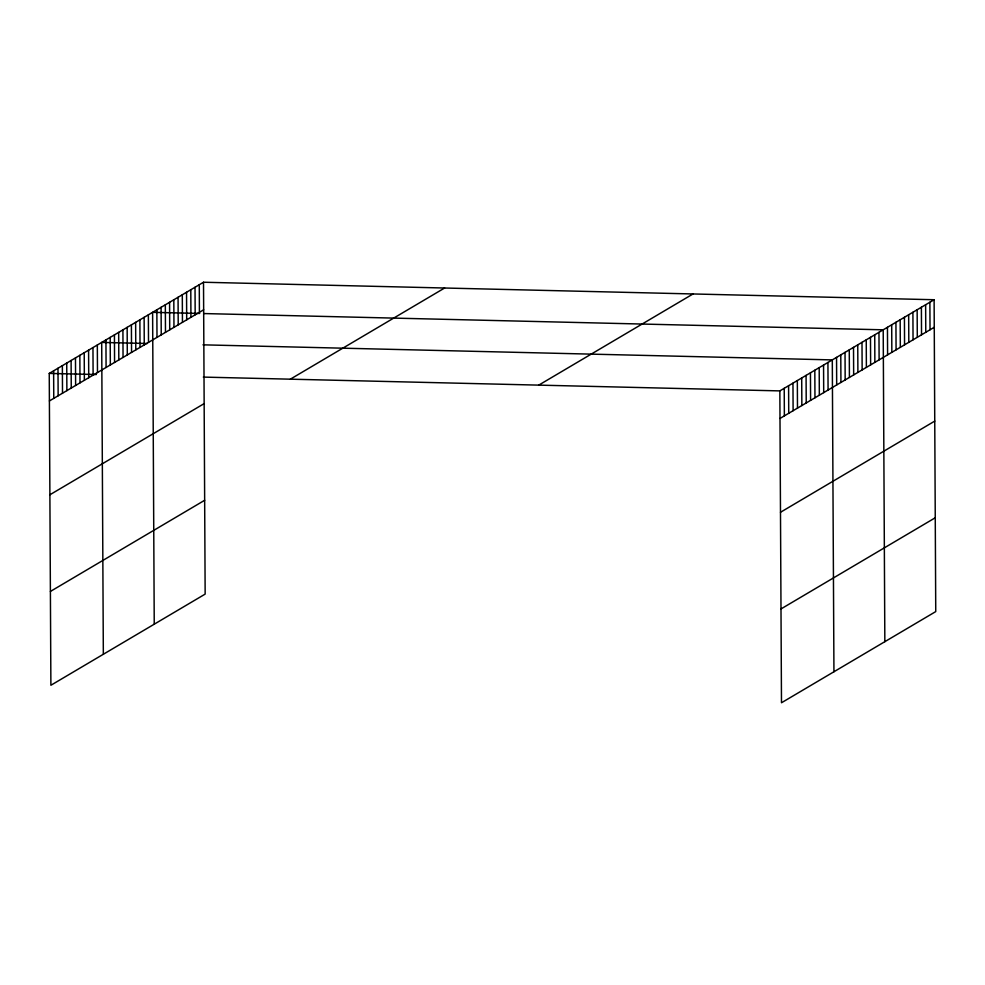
<?xml version="1.0" encoding="UTF-8"?>
<svg xmlns="http://www.w3.org/2000/svg" width="985" height="985" viewBox="0 0 985 985"><rect width="100%" height="100%" fill="white"/><g stroke="black" fill="none" stroke-linecap="round" stroke-linejoin="round"><path stroke-width="1.48" d="M203.513 282.239L205.151 594.103L50.888 685.264L49.25 373.413L203.513 282.239L934.112 299.736L935.75 611.587L781.487 702.761L779.849 390.897L934.112 299.736M49.398 400.957L203.661 309.795M49.89 494.778L204.154 403.616M290.353 379.176L444.617 288.014M50.395 591.443L204.658 500.281M538.758 385.123L693.021 293.961M779.997 418.453L934.26 327.279M780.489 512.274L934.753 421.1M780.994 608.939L935.258 517.765M199.684 313.452L152.613 312.331L154.239 624.182M203.969 313.562L883.213 329.815L884.838 641.678M147.356 343.506L101.701 342.411L103.339 654.274M202.996 344.836L832.3 359.907L833.938 671.758M49.25 373.413L96.333 374.534M203.329 377.095L779.849 390.897M929.877 302.235L930.025 329.79M925.629 304.747L925.777 332.29M921.394 307.246L921.529 334.802M917.146 309.758L917.294 337.313M912.91 312.27L913.046 339.813M908.663 314.769L908.81 342.324M904.427 317.281L904.562 344.836M900.179 319.793L900.327 347.336M895.931 322.292L896.079 349.847M891.696 324.804L891.844 352.347M887.448 327.303L887.596 354.859M878.965 332.327L879.112 359.87M874.729 334.826L874.865 362.381M870.481 337.338L870.629 364.893M866.246 339.85L866.381 367.393M861.998 342.349L862.146 369.904M857.75 344.861L857.898 372.404M853.515 347.36L853.663 374.916M849.267 349.872L849.415 377.427M845.032 352.384L845.167 379.927M840.784 354.883L840.931 382.439M836.548 357.395L836.684 384.95M827.929 362.48L828.077 390.035M823.558 365.066L823.706 392.621M819.188 367.651L819.335 395.207M814.817 370.237L814.964 397.78M810.446 372.822L810.593 400.366M806.075 375.396L806.222 402.951M801.704 377.981L801.852 405.537M797.333 380.567L797.481 408.122M792.962 383.153L793.11 410.696M788.591 385.738L788.739 413.281M784.22 388.312L784.368 415.867M199.278 284.751L199.413 312.294M195.03 287.251L195.178 314.806M190.794 289.762L190.93 317.318M186.547 292.274L186.694 319.817M182.299 294.774L182.447 322.329M178.063 297.285L178.211 324.841M173.816 299.797L173.963 327.34M169.58 302.296L169.715 329.852M165.332 304.808L165.48 332.351M161.097 307.308L161.232 334.863M156.849 309.819L156.997 337.375M148.366 314.831L148.513 342.386M144.118 317.342L144.266 344.898M139.882 319.854L140.03 347.397M135.635 322.354L135.782 349.909M131.399 324.865L131.547 352.408M127.151 327.365L127.299 354.92M122.916 329.877L123.051 357.432M118.668 332.388L118.816 359.931M114.432 334.888L114.568 362.443M110.185 337.399L110.332 364.955M105.937 339.911L106.084 367.454M97.33 344.996L97.478 372.552M92.959 347.582L93.107 375.125M88.588 350.167L88.736 377.711M84.218 352.741L84.365 380.296M79.847 355.326L79.994 382.882M75.476 357.912L75.623 385.467M71.105 360.498L71.252 388.041M66.734 363.083L66.882 390.626M62.363 365.657L62.511 393.212M57.992 368.242L58.14 395.798M53.621 370.828L53.769 398.383"/></g></svg>
